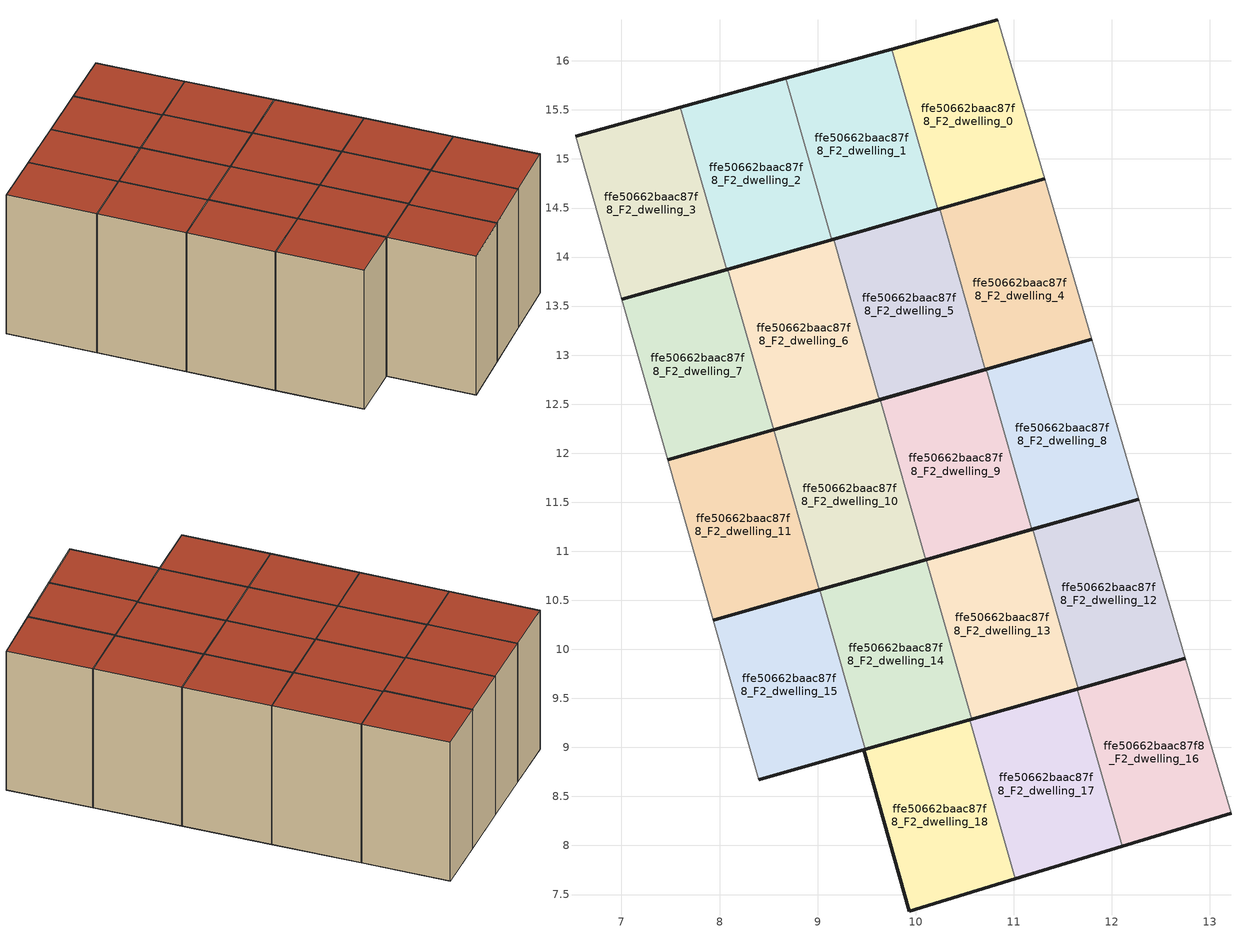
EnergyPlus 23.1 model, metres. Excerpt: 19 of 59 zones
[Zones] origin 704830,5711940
ffe50662baac87f8_F2_dwelling_0
 floor to ffe50662baac87f8_F1_dwelling_0 (EU_floor_Construction): 11.31,14.8 10.84,16.42 9.76,16.12 10.22,14.49 z6
 wall outside (EU_wall_Construction): 9.76,16.12 10.84,16.42 / 11.31,14.8 10.22,14.49 z6:9
 wall to ffe50662baac87f8_F2_dwelling_1 (EU_wall_Construction): 10.22,14.49 9.76,16.12 z6:9
 wall adiabatic (EU_wall_Construction): 10.84,16.42 11.31,14.8 z6:9
 roof outside (EU_roof_Construction): 10.84,16.42 11.31,14.8 10.22,14.49 9.76,16.12 z9
ffe50662baac87f8_F2_dwelling_1
 floor to ffe50662baac87f8_F1_dwelling_1 (EU_floor_Construction): 10.22,14.49 9.76,16.12 8.68,15.82 9.15,14.18 z6
 wall outside (EU_wall_Construction): 8.68,15.82 9.76,16.12 / 10.22,14.49 9.15,14.18 z6:9
 wall to ffe50662baac87f8_F2_dwelling_2 (EU_wall_Construction): 9.15,14.18 8.68,15.82 z6:9
 roof outside (EU_roof_Construction): 9.76,16.12 10.22,14.49 9.15,14.18 8.68,15.82 z9
ffe50662baac87f8_F2_dwelling_10
 floor to ffe50662baac87f8_F1_dwelling_10 (EU_floor_Construction): 10.1,10.91 9.64,12.55 8.55,12.24 9.02,10.61 z6
 wall outside (EU_wall_Construction): 8.55,12.24 9.64,12.55 / 10.1,10.91 9.02,10.61 z6:9
 wall to ffe50662baac87f8_F2_dwelling_11 (EU_wall_Construction): 9.02,10.61 8.55,12.24 z6:9
 wall to ffe50662baac87f8_F2_dwelling_9 (EU_wall_Construction): 9.64,12.55 10.1,10.91 z6:9
 roof outside (EU_roof_Construction): 9.64,12.55 10.1,10.91 9.02,10.61 8.55,12.24 z9
ffe50662baac87f8_F2_dwelling_11
 floor to ffe50662baac87f8_F1_dwelling_11 (EU_floor_Construction): 9.02,10.61 8.55,12.24 7.47,11.93 7.94,10.3 z6
 wall outside (EU_wall_Construction): 7.47,11.93 8.55,12.24 / 9.02,10.61 7.94,10.3 z6:9
 wall adiabatic (EU_wall_Construction): 7.94,10.3 7.47,11.93 z6:9
 roof outside (EU_roof_Construction): 8.55,12.24 9.02,10.61 7.94,10.3 7.47,11.93 z9
ffe50662baac87f8_F2_dwelling_12
 floor to ffe50662baac87f8_F1_dwelling_12 (EU_floor_Construction): 12.75,9.91 12.27,11.53 11.19,11.22 11.66,9.6 z6
 wall outside (EU_wall_Construction): 11.19,11.22 12.27,11.53 / 12.75,9.91 11.66,9.6 z6:9
 wall to ffe50662baac87f8_F2_dwelling_13 (EU_wall_Construction): 11.66,9.6 11.19,11.22 z6:9
 wall adiabatic (EU_wall_Construction): 12.27,11.53 12.75,9.91 z6:9
 roof outside (EU_roof_Construction): 12.27,11.53 12.75,9.91 11.66,9.6 11.19,11.22 z9
ffe50662baac87f8_F2_dwelling_13
 floor to ffe50662baac87f8_F1_dwelling_13 (EU_floor_Construction): 11.66,9.6 11.19,11.22 10.11,10.92 10.57,9.29 z6
 wall outside (EU_wall_Construction): 10.11,10.92 11.19,11.22 / 11.66,9.6 10.57,9.29 z6:9
 wall to ffe50662baac87f8_F2_dwelling_14 (EU_wall_Construction): 10.57,9.29 10.11,10.92 z6:9
 roof outside (EU_roof_Construction): 11.19,11.22 11.66,9.6 10.57,9.29 10.11,10.92 z9
ffe50662baac87f8_F2_dwelling_14
 floor to ffe50662baac87f8_F1_dwelling_14 (EU_floor_Construction): 10.57,9.29 10.11,10.92 9.02,10.61 9.48,8.98 z6
 wall outside (EU_wall_Construction): 9.02,10.61 10.11,10.92 / 10.57,9.29 9.48,8.98 z6:9
 wall to ffe50662baac87f8_F2_dwelling_15 (EU_wall_Construction): 9.48,8.98 9.02,10.61 z6:9
 roof outside (EU_roof_Construction): 10.11,10.92 10.57,9.29 9.48,8.98 9.02,10.61 z9
ffe50662baac87f8_F2_dwelling_15
 floor to ffe50662baac87f8_F1_dwelling_15 (EU_floor_Construction): 9.48,8.98 9.02,10.61 7.94,10.3 8.4,8.67 z6
 wall outside (EU_wall_Construction): 7.94,10.3 9.02,10.61 / 9.48,8.98 8.4,8.67 z6:9
 wall adiabatic (EU_wall_Construction): 8.4,8.67 7.94,10.3 z6:9
 roof outside (EU_roof_Construction): 9.02,10.61 9.48,8.98 8.4,8.67 7.94,10.3 z9
ffe50662baac87f8_F2_dwelling_16
 floor to ffe50662baac87f8_F1_dwelling_16 (EU_floor_Construction): 13.21,8.33 12.75,9.91 11.65,9.59 12.1,7.99 z6
 wall outside (EU_wall_Construction): 11.65,9.59 12.75,9.91 / 13.21,8.33 12.1,7.99 z6:9
 wall to ffe50662baac87f8_F2_dwelling_17 (EU_wall_Construction): 12.1,7.99 11.65,9.59 z6:9
 wall adiabatic (EU_wall_Construction): 12.75,9.91 13.21,8.33 z6:9
 roof outside (EU_roof_Construction): 12.75,9.91 13.21,8.33 12.1,7.99 11.65,9.59 z9
ffe50662baac87f8_F2_dwelling_17
 floor to ffe50662baac87f8_F1_dwelling_17 (EU_floor_Construction): 12.1,7.99 11.65,9.59 10.55,9.28 11.01,7.66 z6
 wall outside (EU_wall_Construction): 10.55,9.28 11.65,9.59 / 12.1,7.99 11.01,7.66 z6:9
 wall to ffe50662baac87f8_F2_dwelling_18 (EU_wall_Construction): 11.01,7.66 10.55,9.28 z6:9
 roof outside (EU_roof_Construction): 11.65,9.59 12.1,7.99 11.01,7.66 10.55,9.28 z9
ffe50662baac87f8_F2_dwelling_18
 floor to ffe50662baac87f8_F1_dwelling_18 (EU_floor_Construction): 11.01,7.66 10.55,9.28 9.47,8.97 9.94,7.33 z6
 wall outside (EU_wall_Construction): 11.01,7.66 9.94,7.33 9.47,8.97 10.55,9.28 z6:9
 roof outside (EU_roof_Construction): 10.55,9.28 11.01,7.66 9.94,7.33 9.47,8.97 z9
ffe50662baac87f8_F2_dwelling_2
 floor to ffe50662baac87f8_F1_dwelling_2 (EU_floor_Construction): 9.15,14.18 8.68,15.82 7.6,15.53 8.07,13.87 z6
 wall outside (EU_wall_Construction): 7.6,15.53 8.68,15.82 / 9.15,14.18 8.07,13.87 z6:9
 wall to ffe50662baac87f8_F2_dwelling_3 (EU_wall_Construction): 8.07,13.87 7.6,15.53 z6:9
 roof outside (EU_roof_Construction): 8.68,15.82 9.15,14.18 8.07,13.87 7.6,15.53 z9
ffe50662baac87f8_F2_dwelling_3
 floor to ffe50662baac87f8_F1_dwelling_3 (EU_floor_Construction): 8.07,13.87 7.6,15.53 6.53,15.23 7,13.57 z6
 wall outside (EU_wall_Construction): 6.53,15.23 7.6,15.53 / 8.07,13.87 7,13.57 z6:9
 wall adiabatic (EU_wall_Construction): 7,13.57 6.53,15.23 z6:9
 roof outside (EU_roof_Construction): 7.6,15.53 8.07,13.87 7,13.57 6.53,15.23 z9
ffe50662baac87f8_F2_dwelling_4
 floor to ffe50662baac87f8_F1_dwelling_4 (EU_floor_Construction): 11.8,13.16 11.31,14.8 10.24,14.49 10.71,12.85 9.64,12.55 z6
 wall outside (EU_wall_Construction): 10.24,14.49 11.31,14.8 / 11.8,13.16 9.64,12.55 10.71,12.85 z6:9
 wall to ffe50662baac87f8_F2_dwelling_5 (EU_wall_Construction): 10.71,12.85 10.24,14.49 z6:9
 wall adiabatic (EU_wall_Construction): 11.31,14.8 11.8,13.16 z6:9
 roof outside (EU_roof_Construction): 11.31,14.8 11.8,13.16 9.64,12.55 10.71,12.85 10.24,14.49 z9
ffe50662baac87f8_F2_dwelling_5
 floor to ffe50662baac87f8_F1_dwelling_5 (EU_floor_Construction): 10.71,12.85 10.24,14.49 9.16,14.18 9.63,12.54 z6
 wall outside (EU_wall_Construction): 9.16,14.18 10.24,14.49 / 10.71,12.85 9.63,12.54 z6:9
 wall to ffe50662baac87f8_F2_dwelling_6 (EU_wall_Construction): 9.63,12.54 9.16,14.18 z6:9
 roof outside (EU_roof_Construction): 10.24,14.49 10.71,12.85 9.63,12.54 9.16,14.18 z9
ffe50662baac87f8_F2_dwelling_6
 floor to ffe50662baac87f8_F1_dwelling_6 (EU_floor_Construction): 9.63,12.54 9.16,14.18 8.08,13.88 8.55,12.24 z6
 wall outside (EU_wall_Construction): 8.08,13.88 9.16,14.18 / 9.63,12.54 8.55,12.24 z6:9
 wall to ffe50662baac87f8_F2_dwelling_7 (EU_wall_Construction): 8.55,12.24 8.08,13.88 z6:9
 roof outside (EU_roof_Construction): 9.16,14.18 9.63,12.54 8.55,12.24 8.08,13.88 z9
ffe50662baac87f8_F2_dwelling_7
 floor to ffe50662baac87f8_F1_dwelling_7 (EU_floor_Construction): 8.55,12.24 8.08,13.88 7,13.57 7.47,11.93 z6
 wall outside (EU_wall_Construction): 7,13.57 8.08,13.88 / 8.55,12.24 7.47,11.93 z6:9
 wall adiabatic (EU_wall_Construction): 7.47,11.93 7,13.57 z6:9
 roof outside (EU_roof_Construction): 8.08,13.88 8.55,12.24 7.47,11.93 7,13.57 z9
ffe50662baac87f8_F2_dwelling_8
 floor to ffe50662baac87f8_F1_dwelling_8 (EU_floor_Construction): 12.27,11.53 11.8,13.16 10.72,12.86 11.18,11.22 z6
 wall outside (EU_wall_Construction): 10.72,12.86 11.8,13.16 / 12.27,11.53 11.18,11.22 z6:9
 wall to ffe50662baac87f8_F2_dwelling_9 (EU_wall_Construction): 11.18,11.22 10.72,12.86 z6:9
 wall adiabatic (EU_wall_Construction): 11.8,13.16 12.27,11.53 z6:9
 roof outside (EU_roof_Construction): 11.8,13.16 12.27,11.53 11.18,11.22 10.72,12.86 z9
ffe50662baac87f8_F2_dwelling_9
 floor to ffe50662baac87f8_F1_dwelling_9 (EU_floor_Construction): 11.18,11.22 10.72,12.86 9.64,12.55 10.1,10.91 z6
 wall outside (EU_wall_Construction): 9.64,12.55 10.72,12.86 / 11.18,11.22 10.1,10.91 z6:9
 roof outside (EU_roof_Construction): 10.72,12.86 11.18,11.22 10.1,10.91 9.64,12.55 z9
[Building]
EU S2 Campaign: North Axis=0; Terrain=City; Solar Distribution=FullExterior
[Site:Location]
London: Latitude=51.5; Longitude=-0.5; Time Zone=0; Elevation=25
[SizingPeriod:WeatherFileDays]
AnnualSizingPeriod: Begin Month=1; Begin Day of Month=1; End Month=12; End Day of Month=31; Day of Week for Start Day=Monday; Use Weather File Daylight Saving Period=No; Use Weather File Rain and Snow Indicators=No
[MATERIAL]
EU_InternalMass_Material: Roughness=MediumRough; Thickness=0.1; Conductivity=1; Density=1800; Specific Heat=900; Thermal Absorptance=0.9; Solar Absorptance=0.7; Visible Absorptance=0.7
[MATERIAL:NOMASS] Roughness=MediumRough; Thermal Absorptance=0.9; Solar Absorptance=0.7; Visible Absorptance=0.7
Name | Thermal Resistance
EU_wall_NoMass | 0.50783
EU_roof_NoMass | 0.465511
EU_floor_NoMass | 2.03132
[CONSTRUCTION]
EU_wall_Construction: EU_wall_NoMass
EU_roof_Construction: EU_roof_NoMass
EU_floor_Construction: EU_floor_NoMass
EU_InternalMass_Construction: EU_InternalMass_Material
[ZONE] Type=1; Multiplier=1; Ceiling Height=autocalculate; Floor Area=autocalculate; Part of Total Floor Area=Yes
Name | Volume
ffe50662baac87f8_F2_dwelling_0; ffe50662baac87f8_F2_dwelling_1; ffe50662baac87f8_F2_dwelling_11 | 5.7356
ffe50662baac87f8_F2_dwelling_10; ffe50662baac87f8_F2_dwelling_7 | 5.73486
ffe50662baac87f8_F2_dwelling_12; ffe50662baac87f8_F2_dwelling_15 | 5.73267
ffe50662baac87f8_F2_dwelling_13; ffe50662baac87f8_F2_dwelling_14 | 5.73779
ffe50662baac87f8_F2_dwelling_16; ffe50662baac87f8_F2_dwelling_4 | 5.7334
ffe50662baac87f8_F2_dwelling_17 | 5.73853
ffe50662baac87f8_F2_dwelling_18 | 5.73413
ffe50662baac87f8_F2_dwelling_2 | 5.73926
ffe50662baac87f8_F2_dwelling_3; ffe50662baac87f8_F2_dwelling_8 | 5.73706
ffe50662baac87f8_F2_dwelling_5 | 5.73999
ffe50662baac87f8_F2_dwelling_6; ffe50662baac87f8_F2_dwelling_9 | 5.73633
[INTERNALMASS] Construction=EU_InternalMass_Construction
Name | Zone or ZoneList | Surface Area
ffe50662baac87f8_F2_dwelling_0_EU_InternalMass | ffe50662baac87f8_F2_dwelling_0 | 2.12525
ffe50662baac87f8_F2_dwelling_1_EU_InternalMass | ffe50662baac87f8_F2_dwelling_1 | 2.12509
ffe50662baac87f8_F2_dwelling_2_EU_InternalMass | ffe50662baac87f8_F2_dwelling_2 | 2.12366
ffe50662baac87f8_F2_dwelling_3_EU_InternalMass | ffe50662baac87f8_F2_dwelling_3 | 2.12426
ffe50662baac87f8_F2_dwelling_4_EU_InternalMass | ffe50662baac87f8_F2_dwelling_4 | 2.12556
ffe50662baac87f8_F2_dwelling_5_EU_InternalMass | ffe50662baac87f8_F2_dwelling_5 | 2.1242
ffe50662baac87f8_F2_dwelling_6_EU_InternalMass | ffe50662baac87f8_F2_dwelling_6 | 2.12446
ffe50662baac87f8_F2_dwelling_7_EU_InternalMass | ffe50662baac87f8_F2_dwelling_7 | 2.12354
ffe50662baac87f8_F2_dwelling_8_EU_InternalMass | ffe50662baac87f8_F2_dwelling_8 | 2.12472
ffe50662baac87f8_F2_dwelling_9_EU_InternalMass | ffe50662baac87f8_F2_dwelling_9 | 2.12354
ffe50662baac87f8_F2_dwelling_10_EU_InternalMass | ffe50662baac87f8_F2_dwelling_10 | 2.12498
ffe50662baac87f8_F2_dwelling_11_EU_InternalMass | ffe50662baac87f8_F2_dwelling_11 | 2.12334
ffe50662baac87f8_F2_dwelling_12_EU_InternalMass | ffe50662baac87f8_F2_dwelling_12 | 1.82123
ffe50662baac87f8_F2_dwelling_13_EU_InternalMass | ffe50662baac87f8_F2_dwelling_13 | 1.82116
ffe50662baac87f8_F2_dwelling_14_EU_InternalMass | ffe50662baac87f8_F2_dwelling_14 | 1.82166
ffe50662baac87f8_F2_dwelling_15_EU_InternalMass | ffe50662baac87f8_F2_dwelling_15 | 1.82169
ffe50662baac87f8_F2_dwelling_16_EU_InternalMass | ffe50662baac87f8_F2_dwelling_16 | 1.82179
ffe50662baac87f8_F2_dwelling_17_EU_InternalMass | ffe50662baac87f8_F2_dwelling_17 | 1.82095
ffe50662baac87f8_F2_dwelling_18_EU_InternalMass | ffe50662baac87f8_F2_dwelling_18 | 1.82176
[OTHEREQUIPMENT] Fuel Type=Electricity; Design Level Calculation Method=Watts/Area; Power per Zone Floor Area=1; Fraction Latent=0; Fraction Radiant=0; Fraction Lost=0; Carbon Dioxide Generation Rate=0; EndUse Subcategory=EU_Step8_InternalGains
Name | Zone or ZoneList or Space or SpaceList | Schedule
EU_Step8_InternalGain_ffe50662baac87f8_F2_dwelling_0_f000 | ffe50662baac87f8_F2_dwelling_0 | EU_Step8_GainSchedule_ffe50662baac87f8_F2_dwelling_0_f000
EU_Step8_InternalGain_ffe50662baac87f8_F2_dwelling_1_f000 | ffe50662baac87f8_F2_dwelling_1 | EU_Step8_GainSchedule_ffe50662baac87f8_F2_dwelling_1_f000
EU_Step8_InternalGain_ffe50662baac87f8_F2_dwelling_2_f000 | ffe50662baac87f8_F2_dwelling_2 | EU_Step8_GainSchedule_ffe50662baac87f8_F2_dwelling_2_f000
EU_Step8_InternalGain_ffe50662baac87f8_F2_dwelling_3_f000 | ffe50662baac87f8_F2_dwelling_3 | EU_Step8_GainSchedule_ffe50662baac87f8_F2_dwelling_3_f000
EU_Step8_InternalGain_ffe50662baac87f8_F2_dwelling_4_f000 | ffe50662baac87f8_F2_dwelling_4 | EU_Step8_GainSchedule_ffe50662baac87f8_F2_dwelling_4_f000
EU_Step8_InternalGain_ffe50662baac87f8_F2_dwelling_5_f000 | ffe50662baac87f8_F2_dwelling_5 | EU_Step8_GainSchedule_ffe50662baac87f8_F2_dwelling_5_f000
EU_Step8_InternalGain_ffe50662baac87f8_F2_dwelling_6_f000 | ffe50662baac87f8_F2_dwelling_6 | EU_Step8_GainSchedule_ffe50662baac87f8_F2_dwelling_6_f000
EU_Step8_InternalGain_ffe50662baac87f8_F2_dwelling_7_f000 | ffe50662baac87f8_F2_dwelling_7 | EU_Step8_GainSchedule_ffe50662baac87f8_F2_dwelling_7_f000
EU_Step8_InternalGain_ffe50662baac87f8_F2_dwelling_8_f000 | ffe50662baac87f8_F2_dwelling_8 | EU_Step8_GainSchedule_ffe50662baac87f8_F2_dwelling_8_f000
EU_Step8_InternalGain_ffe50662baac87f8_F2_dwelling_9_f000 | ffe50662baac87f8_F2_dwelling_9 | EU_Step8_GainSchedule_ffe50662baac87f8_F2_dwelling_9_f000
EU_Step8_InternalGain_ffe50662baac87f8_F2_dwelling_10_f000 | ffe50662baac87f8_F2_dwelling_10 | EU_Step8_GainSchedule_ffe50662baac87f8_F2_dwelling_10_f000
EU_Step8_InternalGain_ffe50662baac87f8_F2_dwelling_11_f000 | ffe50662baac87f8_F2_dwelling_11 | EU_Step8_GainSchedule_ffe50662baac87f8_F2_dwelling_11_f000
EU_Step8_InternalGain_ffe50662baac87f8_F2_dwelling_12_f000 | ffe50662baac87f8_F2_dwelling_12 | EU_Step8_GainSchedule_ffe50662baac87f8_F2_dwelling_12_f000
EU_Step8_InternalGain_ffe50662baac87f8_F2_dwelling_13_f000 | ffe50662baac87f8_F2_dwelling_13 | EU_Step8_GainSchedule_ffe50662baac87f8_F2_dwelling_13_f000
EU_Step8_InternalGain_ffe50662baac87f8_F2_dwelling_14_f000 | ffe50662baac87f8_F2_dwelling_14 | EU_Step8_GainSchedule_ffe50662baac87f8_F2_dwelling_14_f000
EU_Step8_InternalGain_ffe50662baac87f8_F2_dwelling_15_f000 | ffe50662baac87f8_F2_dwelling_15 | EU_Step8_GainSchedule_ffe50662baac87f8_F2_dwelling_15_f000
EU_Step8_InternalGain_ffe50662baac87f8_F2_dwelling_16_f000 | ffe50662baac87f8_F2_dwelling_16 | EU_Step8_GainSchedule_ffe50662baac87f8_F2_dwelling_16_f000
EU_Step8_InternalGain_ffe50662baac87f8_F2_dwelling_17_f000 | ffe50662baac87f8_F2_dwelling_17 | EU_Step8_GainSchedule_ffe50662baac87f8_F2_dwelling_17_f000
EU_Step8_InternalGain_ffe50662baac87f8_F2_dwelling_18_f000 | ffe50662baac87f8_F2_dwelling_18 | EU_Step8_GainSchedule_ffe50662baac87f8_F2_dwelling_18_f000
[ZONEVENTILATION:DESIGNFLOWRATE] Schedule=EU_AlwaysOn; Design Flow Rate Calculation Method=AirChanges/Hour; Air Changes per Hour=0.537044; Ventilation Type=Natural; Fan Pressure Rise=0; Fan Total Efficiency=1; Constant Term Coefficient=1; Temperature Term Coefficient=0; Velocity Term Coefficient=0; Velocity Squared Term Coefficient=0; Minimum Indoor Temperature=-100; Maximum Indoor Temperature=100; Delta Temperature=-100; Minimum Outdoor Temperature=-100; Maximum Outdoor Temperature=100; Maximum Wind Speed=40
Name | Zone or ZoneList or Space or SpaceList
EU_ConstantAir_ffe50662baac87f8_F2_dwelling_0 | ffe50662baac87f8_F2_dwelling_0
EU_ConstantAir_ffe50662baac87f8_F2_dwelling_1 | ffe50662baac87f8_F2_dwelling_1
EU_ConstantAir_ffe50662baac87f8_F2_dwelling_2 | ffe50662baac87f8_F2_dwelling_2
EU_ConstantAir_ffe50662baac87f8_F2_dwelling_3 | ffe50662baac87f8_F2_dwelling_3
EU_ConstantAir_ffe50662baac87f8_F2_dwelling_4 | ffe50662baac87f8_F2_dwelling_4
EU_ConstantAir_ffe50662baac87f8_F2_dwelling_5 | ffe50662baac87f8_F2_dwelling_5
EU_ConstantAir_ffe50662baac87f8_F2_dwelling_6 | ffe50662baac87f8_F2_dwelling_6
EU_ConstantAir_ffe50662baac87f8_F2_dwelling_7 | ffe50662baac87f8_F2_dwelling_7
EU_ConstantAir_ffe50662baac87f8_F2_dwelling_8 | ffe50662baac87f8_F2_dwelling_8
EU_ConstantAir_ffe50662baac87f8_F2_dwelling_9 | ffe50662baac87f8_F2_dwelling_9
EU_ConstantAir_ffe50662baac87f8_F2_dwelling_10 | ffe50662baac87f8_F2_dwelling_10
EU_ConstantAir_ffe50662baac87f8_F2_dwelling_11 | ffe50662baac87f8_F2_dwelling_11
EU_ConstantAir_ffe50662baac87f8_F2_dwelling_12 | ffe50662baac87f8_F2_dwelling_12
EU_ConstantAir_ffe50662baac87f8_F2_dwelling_13 | ffe50662baac87f8_F2_dwelling_13
EU_ConstantAir_ffe50662baac87f8_F2_dwelling_14 | ffe50662baac87f8_F2_dwelling_14
EU_ConstantAir_ffe50662baac87f8_F2_dwelling_15 | ffe50662baac87f8_F2_dwelling_15
EU_ConstantAir_ffe50662baac87f8_F2_dwelling_16 | ffe50662baac87f8_F2_dwelling_16
EU_ConstantAir_ffe50662baac87f8_F2_dwelling_17 | ffe50662baac87f8_F2_dwelling_17
EU_ConstantAir_ffe50662baac87f8_F2_dwelling_18 | ffe50662baac87f8_F2_dwelling_18
[HVACTEMPLATE:THERMOSTAT] Constant Heating Setpoint=20; Constant Cooling Setpoint=50
EU_HeatOnly_ffe50662baac87f8_F0_dwelling_14; EU_HeatOnly_ffe50662baac87f8_F0_dwelling_15; EU_HeatOnly_ffe50662baac87f8_F0_dwelling_16; EU_HeatOnly_ffe50662baac87f8_F0_dwelling_17; EU_HeatOnly_ffe50662baac87f8_F0_dwelling_18; EU_HeatOnly_ffe50662baac87f8_F0_dwelling_19; EU_HeatOnly_ffe50662baac87f8_F1_dwelling_0; EU_HeatOnly_ffe50662baac87f8_F1_dwelling_1; EU_HeatOnly_ffe50662baac87f8_F1_dwelling_2; EU_HeatOnly_ffe50662baac87f8_F1_dwelling_3; EU_HeatOnly_ffe50662baac87f8_F1_dwelling_4; EU_HeatOnly_ffe50662baac87f8_F1_dwelling_5; EU_HeatOnly_ffe50662baac87f8_F1_dwelling_6; EU_HeatOnly_ffe50662baac87f8_F1_dwelling_7; EU_HeatOnly_ffe50662baac87f8_F1_dwelling_8; EU_HeatOnly_ffe50662baac87f8_F1_dwelling_9; EU_HeatOnly_ffe50662baac87f8_F1_dwelling_10; EU_HeatOnly_ffe50662baac87f8_F1_dwelling_11; EU_HeatOnly_ffe50662baac87f8_F1_dwelling_12; EU_HeatOnly_ffe50662baac87f8_F1_dwelling_13; EU_HeatOnly_ffe50662baac87f8_F1_dwelling_14; EU_HeatOnly_ffe50662baac87f8_F1_dwelling_15; EU_HeatOnly_ffe50662baac87f8_F1_dwelling_16; EU_HeatOnly_ffe50662baac87f8_F1_dwelling_17; EU_HeatOnly_ffe50662baac87f8_F1_dwelling_18; EU_HeatOnly_ffe50662baac87f8_F1_dwelling_19; EU_HeatOnly_ffe50662baac87f8_F2_dwelling_0; EU_HeatOnly_ffe50662baac87f8_F2_dwelling_1; EU_HeatOnly_ffe50662baac87f8_F2_dwelling_2; EU_HeatOnly_ffe50662baac87f8_F2_dwelling_3; EU_HeatOnly_ffe50662baac87f8_F2_dwelling_4; EU_HeatOnly_ffe50662baac87f8_F2_dwelling_5; EU_HeatOnly_ffe50662baac87f8_F2_dwelling_6; EU_HeatOnly_ffe50662baac87f8_F2_dwelling_7; EU_HeatOnly_ffe50662baac87f8_F2_dwelling_8; EU_HeatOnly_ffe50662baac87f8_F2_dwelling_9; EU_HeatOnly_ffe50662baac87f8_F2_dwelling_10; EU_HeatOnly_ffe50662baac87f8_F2_dwelling_11; EU_HeatOnly_ffe50662baac87f8_F2_dwelling_12; EU_HeatOnly_ffe50662baac87f8_F2_dwelling_13; EU_HeatOnly_ffe50662baac87f8_F2_dwelling_14; EU_HeatOnly_ffe50662baac87f8_F2_dwelling_15; EU_HeatOnly_ffe50662baac87f8_F2_dwelling_16; EU_HeatOnly_ffe50662baac87f8_F2_dwelling_17; EU_HeatOnly_ffe50662baac87f8_F2_dwelling_18
[HVACTEMPLATE:ZONE:IDEALLOADSAIRSYSTEM] System Availability Schedule=EU_AlwaysOn; Maximum Heating Supply Air Temperature=50; Minimum Cooling Supply Air Temperature=13; Maximum Heating Supply Air Humidity Ratio=0.0156; Minimum Cooling Supply Air Humidity Ratio=0.0077; Heating Limit=NoLimit; Cooling Limit=NoLimit; Heating Availability Schedule=EU_AlwaysOn; Cooling Availability Schedule=EU_CoolingOff; Dehumidification Control Type=ConstantSensibleHeatRatio; Cooling Sensible Heat Ratio=0.7; Dehumidification Setpoint=60; Humidification Control Type=None; Humidification Setpoint=30; Outdoor Air Method=None; Outdoor Air Flow Rate per Person=0.00944; Outdoor Air Flow Rate per Zone Floor Area=0; Outdoor Air Flow Rate per Zone=0; Demand Controlled Ventilation Type=None; Outdoor Air Economizer Type=NoEconomizer; Heat Recovery Type=None; Sensible Heat Recovery Effectiveness=0.7; Latent Heat Recovery Effectiveness=0.65
Name | Template Thermostat
ffe50662baac87f8_F2_dwelling_0 | EU_HeatOnly_ffe50662baac87f8_F2_dwelling_0
ffe50662baac87f8_F2_dwelling_1 | EU_HeatOnly_ffe50662baac87f8_F2_dwelling_1
ffe50662baac87f8_F2_dwelling_2 | EU_HeatOnly_ffe50662baac87f8_F2_dwelling_2
ffe50662baac87f8_F2_dwelling_3 | EU_HeatOnly_ffe50662baac87f8_F2_dwelling_3
ffe50662baac87f8_F2_dwelling_4 | EU_HeatOnly_ffe50662baac87f8_F2_dwelling_4
ffe50662baac87f8_F2_dwelling_5 | EU_HeatOnly_ffe50662baac87f8_F2_dwelling_5
ffe50662baac87f8_F2_dwelling_6 | EU_HeatOnly_ffe50662baac87f8_F2_dwelling_6
ffe50662baac87f8_F2_dwelling_7 | EU_HeatOnly_ffe50662baac87f8_F2_dwelling_7
ffe50662baac87f8_F2_dwelling_8 | EU_HeatOnly_ffe50662baac87f8_F2_dwelling_8
ffe50662baac87f8_F2_dwelling_9 | EU_HeatOnly_ffe50662baac87f8_F2_dwelling_9
ffe50662baac87f8_F2_dwelling_10 | EU_HeatOnly_ffe50662baac87f8_F2_dwelling_10
ffe50662baac87f8_F2_dwelling_11 | EU_HeatOnly_ffe50662baac87f8_F2_dwelling_11
ffe50662baac87f8_F2_dwelling_12 | EU_HeatOnly_ffe50662baac87f8_F2_dwelling_12
ffe50662baac87f8_F2_dwelling_13 | EU_HeatOnly_ffe50662baac87f8_F2_dwelling_13
ffe50662baac87f8_F2_dwelling_14 | EU_HeatOnly_ffe50662baac87f8_F2_dwelling_14
ffe50662baac87f8_F2_dwelling_15 | EU_HeatOnly_ffe50662baac87f8_F2_dwelling_15
ffe50662baac87f8_F2_dwelling_16 | EU_HeatOnly_ffe50662baac87f8_F2_dwelling_16
ffe50662baac87f8_F2_dwelling_17 | EU_HeatOnly_ffe50662baac87f8_F2_dwelling_17
ffe50662baac87f8_F2_dwelling_18 | EU_HeatOnly_ffe50662baac87f8_F2_dwelling_18
[SIZING:ZONE] Zone Cooling Design Supply Air Temperature Input Method=SupplyAirTemperature; Zone Cooling Design Supply Air Temperature=13; Zone Heating Design Supply Air Temperature Input Method=SupplyAirTemperature; Zone Heating Design Supply Air Temperature=50; Zone Cooling Design Supply Air Humidity Ratio=0.008; Zone Heating Design Supply Air Humidity Ratio=0.008; Cooling Design Air Flow Method=DesignDay; Cooling Design Air Flow Rate=0; Cooling Minimum Air Flow per Zone Floor Area=0.000762; Cooling Minimum Air Flow=0; Cooling Minimum Air Flow Fraction=0.2; Heating Design Air Flow Method=DesignDay; Heating Design Air Flow Rate=0; Heating Maximum Air Flow per Zone Floor Area=0.002032; Heating Maximum Air Flow=0.141576; Heating Maximum Air Flow Fraction=0.3; Account for Dedicated Outdoor Air System=No; Dedicated Outdoor Air System Control Strategy=NeutralSupplyAir; Dedicated Outdoor Air Low Setpoint Temperature for Design=autosize; Dedicated Outdoor Air High Setpoint Temperature for Design=autosize; Zone Load Sizing Method=Sensible Load Only No Latent Load; Zone Latent Cooling Design Supply Air Humidity Ratio Input Method=HumidityRatioDifference; Zone Cooling Design Supply Air Humidity Ratio Difference=0.005; Zone Latent Heating Design Supply Air Humidity Ratio Input Method=HumidityRatioDifference; Zone Humidification Design Supply Air Humidity Ratio Difference=0.005
ffe50662baac87f8_F2_dwelling_0; ffe50662baac87f8_F2_dwelling_1; ffe50662baac87f8_F2_dwelling_2; ffe50662baac87f8_F2_dwelling_3; ffe50662baac87f8_F2_dwelling_4; ffe50662baac87f8_F2_dwelling_5; ffe50662baac87f8_F2_dwelling_6; ffe50662baac87f8_F2_dwelling_7; ffe50662baac87f8_F2_dwelling_8; ffe50662baac87f8_F2_dwelling_9; ffe50662baac87f8_F2_dwelling_10; ffe50662baac87f8_F2_dwelling_11; ffe50662baac87f8_F2_dwelling_12; ffe50662baac87f8_F2_dwelling_13; ffe50662baac87f8_F2_dwelling_14; ffe50662baac87f8_F2_dwelling_15; ffe50662baac87f8_F2_dwelling_16; ffe50662baac87f8_F2_dwelling_17; ffe50662baac87f8_F2_dwelling_18
[SCHEDULE:CONSTANT]
Name | Hourly Value
EU_AlwaysOn | 1
EU_CoolingOff | 0
[SCHEDULE:FILE] Column Number=1; Rows to Skip at Top=0; Number of Hours of Data=8760; Column Separator=Comma; Interpolate to Timestep=No; Minutes per Item=60; Adjust Schedule for Daylight Savings=Yes
Name | File
EU_Step8_GainSchedule_ffe50662baac87f8_F2_dwelling_0_f000 | ../../schedules/ffe50662baac87f8/ffe50662baac87f8_F2_dwelling_0_f000_gain.csv
EU_Step8_GainSchedule_ffe50662baac87f8_F2_dwelling_1_f000 | ../../schedules/ffe50662baac87f8/ffe50662baac87f8_F2_dwelling_1_f000_gain.csv
EU_Step8_GainSchedule_ffe50662baac87f8_F2_dwelling_2_f000 | ../../schedules/ffe50662baac87f8/ffe50662baac87f8_F2_dwelling_2_f000_gain.csv
EU_Step8_GainSchedule_ffe50662baac87f8_F2_dwelling_3_f000 | ../../schedules/ffe50662baac87f8/ffe50662baac87f8_F2_dwelling_3_f000_gain.csv
EU_Step8_GainSchedule_ffe50662baac87f8_F2_dwelling_4_f000 | ../../schedules/ffe50662baac87f8/ffe50662baac87f8_F2_dwelling_4_f000_gain.csv
EU_Step8_GainSchedule_ffe50662baac87f8_F2_dwelling_5_f000 | ../../schedules/ffe50662baac87f8/ffe50662baac87f8_F2_dwelling_5_f000_gain.csv
EU_Step8_GainSchedule_ffe50662baac87f8_F2_dwelling_6_f000 | ../../schedules/ffe50662baac87f8/ffe50662baac87f8_F2_dwelling_6_f000_gain.csv
EU_Step8_GainSchedule_ffe50662baac87f8_F2_dwelling_7_f000 | ../../schedules/ffe50662baac87f8/ffe50662baac87f8_F2_dwelling_7_f000_gain.csv
EU_Step8_GainSchedule_ffe50662baac87f8_F2_dwelling_8_f000 | ../../schedules/ffe50662baac87f8/ffe50662baac87f8_F2_dwelling_8_f000_gain.csv
EU_Step8_GainSchedule_ffe50662baac87f8_F2_dwelling_9_f000 | ../../schedules/ffe50662baac87f8/ffe50662baac87f8_F2_dwelling_9_f000_gain.csv
EU_Step8_GainSchedule_ffe50662baac87f8_F2_dwelling_10_f000 | ../../schedules/ffe50662baac87f8/ffe50662baac87f8_F2_dwelling_10_f000_gain.csv
EU_Step8_GainSchedule_ffe50662baac87f8_F2_dwelling_11_f000 | ../../schedules/ffe50662baac87f8/ffe50662baac87f8_F2_dwelling_11_f000_gain.csv
EU_Step8_GainSchedule_ffe50662baac87f8_F2_dwelling_12_f000 | ../../schedules/ffe50662baac87f8/ffe50662baac87f8_F2_dwelling_12_f000_gain.csv
EU_Step8_GainSchedule_ffe50662baac87f8_F2_dwelling_13_f000 | ../../schedules/ffe50662baac87f8/ffe50662baac87f8_F2_dwelling_13_f000_gain.csv
EU_Step8_GainSchedule_ffe50662baac87f8_F2_dwelling_14_f000 | ../../schedules/ffe50662baac87f8/ffe50662baac87f8_F2_dwelling_14_f000_gain.csv
EU_Step8_GainSchedule_ffe50662baac87f8_F2_dwelling_15_f000 | ../../schedules/ffe50662baac87f8/ffe50662baac87f8_F2_dwelling_15_f000_gain.csv
EU_Step8_GainSchedule_ffe50662baac87f8_F2_dwelling_16_f000 | ../../schedules/ffe50662baac87f8/ffe50662baac87f8_F2_dwelling_16_f000_gain.csv
EU_Step8_GainSchedule_ffe50662baac87f8_F2_dwelling_17_f000 | ../../schedules/ffe50662baac87f8/ffe50662baac87f8_F2_dwelling_17_f000_gain.csv
EU_Step8_GainSchedule_ffe50662baac87f8_F2_dwelling_18_f000 | ../../schedules/ffe50662baac87f8/ffe50662baac87f8_F2_dwelling_18_f000_gain.csv
